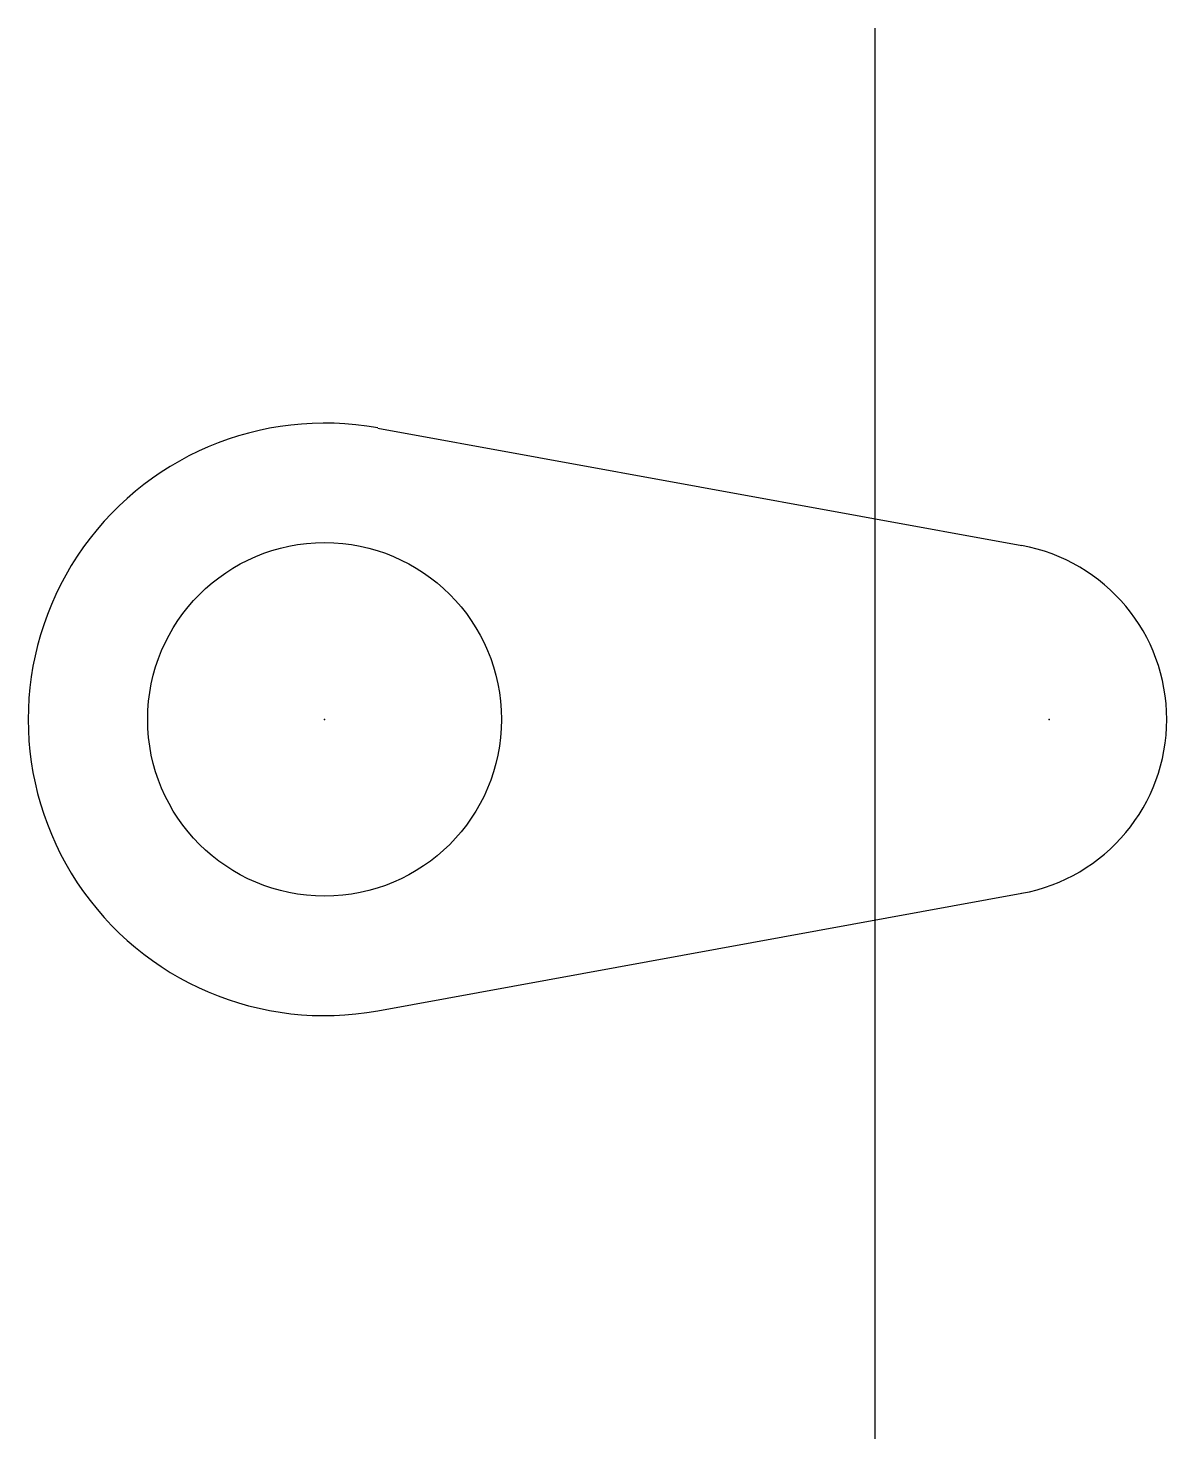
# Model space of a CAD drawing. Extents: x -1.31 to -0.1, y -1.25 to 0.25.
import ezdxf

# ---------------------------------------------------------------- set-up
doc = ezdxf.new("R2010")
doc.units = 0
doc.header["$MEASUREMENT"] = 0
doc.layers.add('CAD', color=7, linetype='CONTINUOUS')

msp = doc.modelspace()

# ---------------------------------------------------------------- linework, layer by layer
at = {"layer": 'CAD', "color": 5, "linetype": 'CONTINUOUS'}
for p, q in [((-0.41, -1.25), (-0.41, 0.25)), ((-0.9384, -0.1752), (-0.2542, -0.3001)), ((-0.9384, -0.7948), (-0.2542, -0.6699))]:
    msp.add_line(p, q, dxfattribs=at)
msp.add_circle((-0.995, -0.485), 0.188, dxfattribs=at)
for centre, radius, start, end in [((-0.995, -0.485), 0.315, 79.6543, 280.3457), ((-0.288, -0.485), 0.188, 0, 79.6543), ((-0.288, -0.485), 0.188, 280.3457, 0)]:
    msp.add_arc(centre, radius, start, end, dxfattribs=at)
at = {"layer": 'CAD', "color": 5}
for p in [(-0.995, -0.485), (-0.225, -0.485)]:
    msp.add_point(p, dxfattribs=at)

doc.saveas('drawing.dxf')
